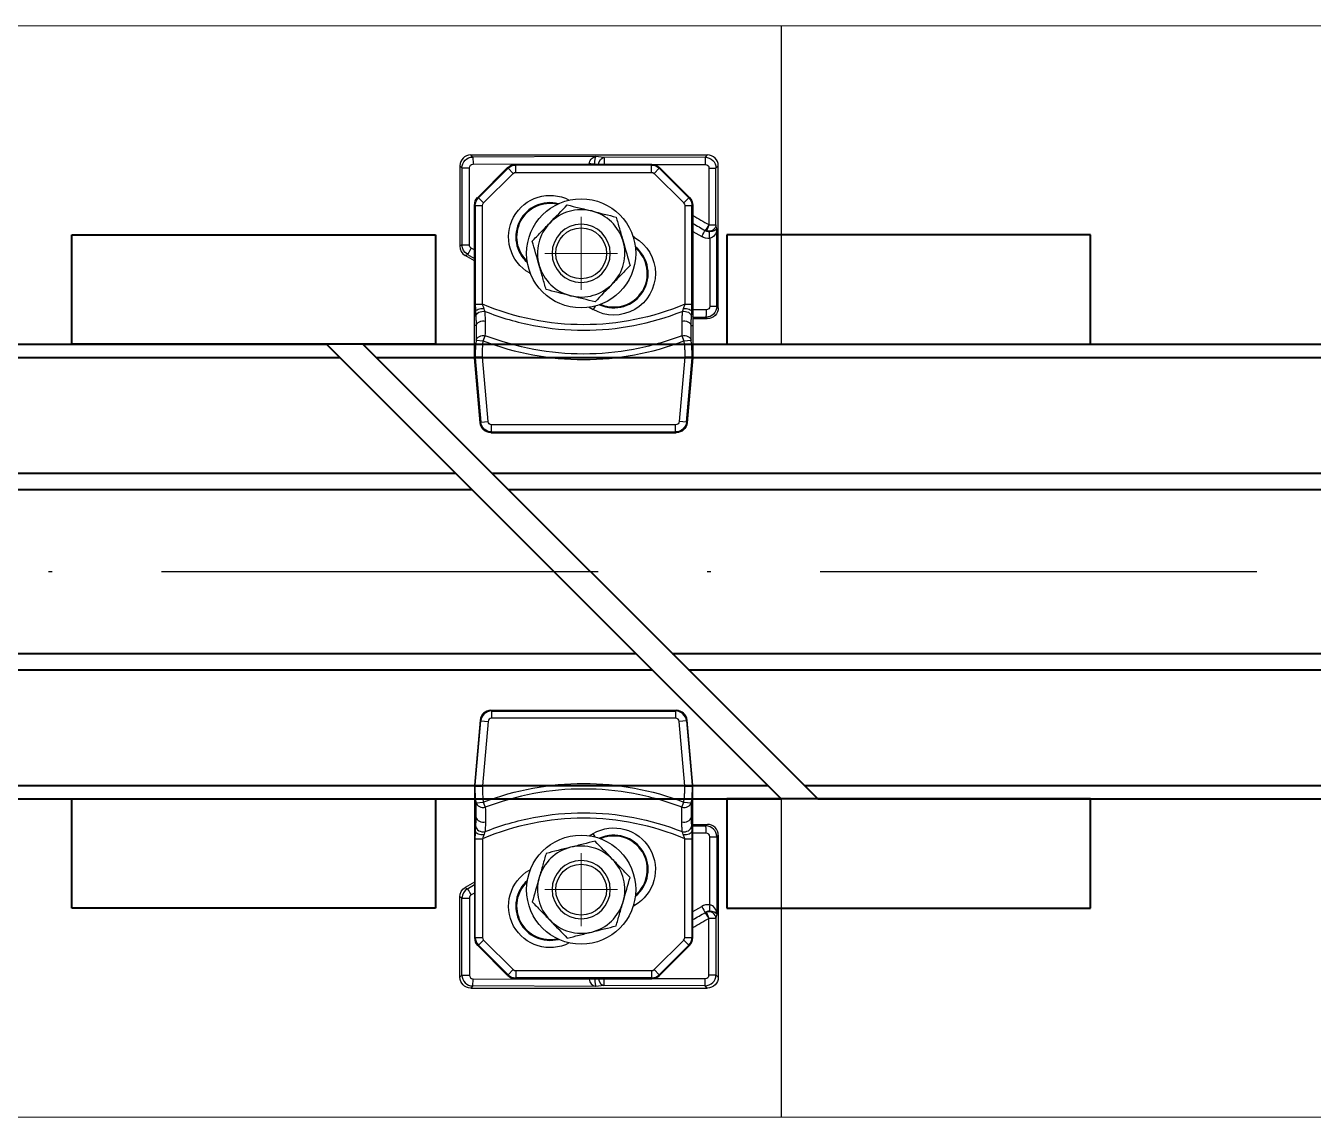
# Model space of a CAD drawing. Header units: centimetres. Extents: x 470464 to 524273, y 49611 to 59074.
# Drawn here: x 489178.98 to 489214.36, y 53542.56 to 53572.56 of the extents above; entities that cross this region are included whole.
import ezdxf

# ---------------------------------------------------------------- set-up
doc = ezdxf.new("R2010")
doc.units = ezdxf.units.CM
doc.header["$MEASUREMENT"] = 0
for name, pattern in [('1244_Aselsan_MIUM_3000$0$ACAD_ISO10W100', [18, 12, -3, 0, -3]), ('ACAD_ISO08W100', [36, 24, -3, 6, -3]), ('CHAIN', [0.3543, 0.2362, -0.0295, 0.0591, -0.0295]), ('XKITLINE00', [0])]:
    doc.linetypes.add(name, pattern=pattern)
for name, color, linetype, lineweight in [('1', 7, 'Continuous', 25), ('AAA_EKSEN', 1, 'ACAD_ISO08W100', 9), ('S-COLS-CONC', 4, 'Continuous', 40)]:
    doc.layers.add(name, color=color, linetype=linetype, lineweight=lineweight)

# ---------------------------------------------------------------- blocks, each defined once
blk = doc.blocks.new('K')
at = {"color": 2, "linetype": 'XKITLINE00', "lineweight": 0}
for p, q in [((489128.412, 45072.563), (489199.746, 45072.563)), ((489199.746, 45072.563), (489249.746, 45072.563)), ((489199.746, 45072.563), (489199.746, 45063.813)), ((489199.746, 45051.313), (489199.746, 45042.563)), ((489128.412, 45042.563), (489199.746, 45042.563)), ((489199.746, 45042.563), (489249.746, 45042.563))]:
    blk.add_line(p, q, dxfattribs=at)
at = {"color": 2}
for p, q in [((489199.746, 45072.563), (489199.746, 45063.813)), ((489199.746, 45051.313), (489199.746, 45042.563))]:
    blk.add_line(p, q, dxfattribs=at)
at = {"color": 2, "linetype": '1244_Aselsan_MIUM_3000$0$ACAD_ISO10W100'}
blk.add_line((489128.412, 45057.563), (489228.2, 45057.563), dxfattribs=at)
at = {"layer": '1', "color": 2, "linetype": 'Continuous'}
for p, q in [((489191.211, 45069.013), (489197.713, 45069.013)), ((489191.269, 45068.955), (489191.211, 45069.013)), ((489194.645, 45068.965), (489191.269, 45068.955)), ((489194.873, 45068.942), (489194.645, 45068.965)), ((489197.651, 45068.951), (489194.873, 45068.942)), ((489197.713, 45069.013), (489197.651, 45068.951)), ((489190.912, 45068.714), (489190.97, 45068.655)), ((489190.912, 45068.714), (489190.912, 45066.504)), ((489190.97, 45068.655), (489190.971, 45066.538)), ((489191.177, 45066.539), (489191.176, 45068.656)), ((489191.276, 45068.756), (489194.463, 45068.766)), ((489191.402, 45067.843), (489192.226, 45068.668)), ((489192.236, 45068.645), (489191.425, 45067.833)), ((489192.226, 45068.668), (489192.236, 45068.645)), ((489192.377, 45068.504), (489192.236, 45068.645)), ((489192.447, 45068.732), (489192.438, 45068.755)), ((489192.438, 45068.755), (489196.19, 45068.755)), ((489196.181, 45068.732), (489192.447, 45068.732)), ((489192.447, 45068.533), (489192.447, 45068.732)), ((489196.19, 45068.755), (489196.181, 45068.732)), ((489196.181, 45068.533), (489196.181, 45068.732)), ((489196.251, 45068.504), (489196.392, 45068.645)), ((489196.259, 45068.747), (489197.658, 45068.752)), ((489196.392, 45068.645), (489196.402, 45068.668)), ((489197.203, 45067.833), (489196.392, 45068.645)), ((489196.402, 45068.668), (489197.226, 45067.843)), ((489197.758, 45068.652), (489197.758, 45067.094)), ((489197.758, 45068.652), (489197.95, 45068.652)), ((489197.95, 45068.652), (489198.012, 45068.714)), ((489197.95, 45067.094), (489197.95, 45068.652)), ((489198.012, 45064.811), (489198.012, 45068.714)), ((489191.565, 45067.692), (489192.377, 45068.504)), ((489192.447, 45068.533), (489196.181, 45068.533)), ((489196.251, 45068.504), (489197.063, 45067.692)), ((489191.314, 45067.631), (489191.337, 45067.622)), ((489191.314, 45064.709), (489191.314, 45067.631)), ((489191.337, 45067.622), (489191.337, 45064.908)), ((489191.337, 45067.622), (489191.536, 45067.622)), ((489191.425, 45067.833), (489191.402, 45067.843)), ((489191.565, 45067.692), (489191.425, 45067.833)), ((489191.536, 45064.908), (489191.536, 45067.622)), ((489197.063, 45067.692), (489197.203, 45067.833)), ((489197.092, 45067.622), (489197.291, 45067.622)), ((489197.092, 45067.622), (489197.092, 45064.908)), ((489197.226, 45067.843), (489197.203, 45067.833)), ((489197.291, 45067.622), (489197.314, 45067.631)), ((489197.291, 45064.908), (489197.291, 45067.622)), ((489197.314, 45067.631), (489197.314, 45064.709)), ((489197.314, 45066.911), (489197.559, 45066.771)), ((489197.758, 45067.094), (489197.95, 45067.094)), ((489197.973, 45066.976), (489197.95, 45067.094)), ((489197.972, 45064.851), (489197.973, 45066.976)), ((489190.971, 45066.538), (489190.912, 45066.504)), ((489191.314, 45066.402), (489191.227, 45066.453)), ((489195.712, 45066.744), (489195.674, 45066.766)), ((489195.691, 45066.708), (489195.712, 45066.744)), ((489197.781, 45066.72), (489197.78, 45064.852)), ((489191.061, 45066.246), (489191.119, 45066.28)), ((489191.314, 45066.099), (489191.061, 45066.246)), ((489191.119, 45066.28), (489191.314, 45066.166)), ((489192.824, 45065.767), (489192.838, 45065.79)), ((489192.824, 45065.767), (489192.853, 45065.751)), ((489191.341, 45064.709), (489191.314, 45064.709)), ((489191.337, 45064.908), (489191.536, 45064.908)), ((489194.468, 45064.824), (489194.575, 45064.762)), ((489194.629, 45064.857), (489194.575, 45064.762)), ((489197.092, 45064.908), (489197.291, 45064.908)), ((489197.287, 45064.709), (489197.314, 45064.709)), ((489197.68, 45064.753), (489197.314, 45064.754)), ((489198.012, 45064.811), (489197.972, 45064.851)), ((489197.314, 45064.554), (489197.673, 45064.553)), ((489197.314, 45064.513), (489197.713, 45064.513)), ((489197.673, 45064.553), (489197.713, 45064.513)), ((489191.314, 45063.826), (489191.314, 45064.326)), ((489191.36, 45064.321), (489191.314, 45064.326)), ((489191.557, 45063.899), (489191.612, 45064.044)), ((489197.016, 45064.044), (489197.071, 45063.899)), ((489197.268, 45064.321), (489197.314, 45064.326)), ((489197.314, 45064.326), (489197.314, 45063.826)), ((489191.348, 45063.823), (489191.314, 45063.826)), ((489191.359, 45063.92), (489191.348, 45063.823)), ((489191.348, 45063.823), (489191.547, 45063.802)), ((489191.359, 45063.92), (489191.557, 45063.899)), ((489191.547, 45063.802), (489191.557, 45063.899)), ((489197.071, 45063.899), (489197.269, 45063.92)), ((489197.071, 45063.899), (489197.081, 45063.802)), ((489197.081, 45063.802), (489197.28, 45063.823)), ((489197.28, 45063.823), (489197.269, 45063.92)), ((489197.28, 45063.823), (489197.314, 45063.826)), ((489191.471, 45061.651), (489191.315, 45063.432)), ((489191.333, 45063.46), (489191.532, 45063.459)), ((489191.334, 45063.433), (489191.533, 45063.45)), ((489191.334, 45063.433), (489191.488, 45061.67)), ((489191.687, 45061.687), (489191.533, 45063.45)), ((489197.095, 45063.45), (489196.941, 45061.687)), ((489197.294, 45063.433), (489197.095, 45063.45)), ((489197.096, 45063.459), (489197.295, 45063.46)), ((489197.14, 45061.67), (489197.294, 45063.433)), ((489197.313, 45063.432), (489197.157, 45061.651)), ((489191.488, 45061.67), (489191.471, 45061.651)), ((489191.488, 45061.67), (489191.687, 45061.687)), ((489196.842, 45061.596), (489191.786, 45061.596)), ((489191.786, 45061.397), (489191.786, 45061.596)), ((489196.842, 45061.397), (489196.842, 45061.596)), ((489197.14, 45061.67), (489196.941, 45061.687)), ((489197.157, 45061.651), (489197.14, 45061.67)), ((489191.769, 45061.378), (489191.786, 45061.397)), ((489191.769, 45061.378), (489196.859, 45061.378)), ((489191.786, 45061.397), (489196.842, 45061.397)), ((489196.842, 45061.397), (489196.859, 45061.378)), ((489191.769, 45053.747), (489191.786, 45053.728)), ((489191.769, 45053.747), (489196.859, 45053.747)), ((489191.786, 45053.728), (489191.786, 45053.529)), ((489191.786, 45053.728), (489196.842, 45053.728)), ((489196.842, 45053.728), (489196.859, 45053.747)), ((489196.842, 45053.728), (489196.842, 45053.529)), ((489191.471, 45053.474), (489191.315, 45051.693)), ((489191.334, 45051.692), (489191.488, 45053.455)), ((489191.488, 45053.455), (489191.471, 45053.474)), ((489191.488, 45053.455), (489191.687, 45053.438)), ((489191.687, 45053.438), (489191.533, 45051.675)), ((489196.842, 45053.529), (489191.786, 45053.529)), ((489197.14, 45053.455), (489196.941, 45053.438)), ((489197.095, 45051.675), (489196.941, 45053.438)), ((489197.157, 45053.474), (489197.14, 45053.455)), ((489197.14, 45053.455), (489197.294, 45051.692)), ((489197.313, 45051.693), (489197.157, 45053.474)), ((489191.333, 45051.665), (489191.532, 45051.666)), ((489191.334, 45051.692), (489191.533, 45051.675)), ((489197.294, 45051.692), (489197.095, 45051.675)), ((489197.096, 45051.666), (489197.295, 45051.665)), ((489191.348, 45051.303), (489191.314, 45051.299)), ((489191.314, 45051.299), (489191.314, 45050.8)), ((489191.348, 45051.303), (489191.547, 45051.323)), ((489191.359, 45051.205), (489191.348, 45051.303)), ((489191.547, 45051.323), (489191.557, 45051.226)), ((489197.071, 45051.226), (489197.081, 45051.323)), ((489197.081, 45051.323), (489197.28, 45051.303)), ((489197.28, 45051.303), (489197.269, 45051.205)), ((489197.28, 45051.303), (489197.314, 45051.299)), ((489197.314, 45050.8), (489197.314, 45051.299)), ((489191.359, 45051.205), (489191.557, 45051.226)), ((489191.557, 45051.226), (489191.612, 45051.081)), ((489197.016, 45051.081), (489197.071, 45051.226)), ((489197.071, 45051.226), (489197.269, 45051.205)), ((489191.36, 45050.804), (489191.314, 45050.8)), ((489197.268, 45050.804), (489197.314, 45050.8)), ((489197.314, 45050.613), (489197.713, 45050.613)), ((489197.314, 45050.571), (489197.673, 45050.573)), ((489197.673, 45050.573), (489197.713, 45050.613)), ((489191.314, 45050.417), (489191.314, 45047.494)), ((489191.341, 45050.417), (489191.314, 45050.417)), ((489191.337, 45047.503), (489191.337, 45050.217)), ((489191.337, 45050.217), (489191.536, 45050.217)), ((489191.536, 45050.217), (489191.536, 45047.503)), ((489194.468, 45050.301), (489194.575, 45050.363)), ((489194.629, 45050.268), (489194.575, 45050.363)), ((489197.092, 45050.217), (489197.291, 45050.217)), ((489197.092, 45047.503), (489197.092, 45050.217)), ((489197.287, 45050.417), (489197.314, 45050.417)), ((489197.291, 45050.217), (489197.291, 45047.503)), ((489197.314, 45047.494), (489197.314, 45050.417)), ((489197.68, 45050.372), (489197.314, 45050.371)), ((489197.781, 45048.406), (489197.78, 45050.273)), ((489198.012, 45050.314), (489197.972, 45050.274)), ((489197.972, 45050.274), (489197.973, 45048.149)), ((489198.012, 45050.314), (489198.012, 45046.411)), ((489192.824, 45049.358), (489192.853, 45049.374)), ((489192.824, 45049.358), (489192.838, 45049.335)), ((489191.314, 45049.026), (489191.061, 45048.879)), ((489191.061, 45048.879), (489191.119, 45048.845)), ((489191.119, 45048.845), (489191.314, 45048.959)), ((489190.971, 45048.587), (489190.912, 45048.621)), ((489190.912, 45046.411), (489190.912, 45048.621)), ((489190.97, 45046.47), (489190.971, 45048.587)), ((489191.177, 45048.586), (489191.176, 45046.469)), ((489191.314, 45048.723), (489191.227, 45048.672)), ((489195.691, 45048.418), (489195.712, 45048.381)), ((489195.712, 45048.381), (489195.674, 45048.359)), ((489197.314, 45048.214), (489197.559, 45048.354)), ((489197.973, 45048.149), (489197.95, 45048.031)), ((489197.758, 45048.031), (489197.95, 45048.031)), ((489197.758, 45046.473), (489197.758, 45048.031)), ((489197.95, 45048.031), (489197.95, 45046.473)), ((489191.314, 45047.494), (489191.337, 45047.503)), ((489191.337, 45047.503), (489191.536, 45047.503)), ((489191.565, 45047.433), (489191.425, 45047.292)), ((489191.565, 45047.433), (489192.377, 45046.621)), ((489196.251, 45046.621), (489197.063, 45047.433)), ((489197.063, 45047.433), (489197.203, 45047.292)), ((489197.092, 45047.503), (489197.291, 45047.503)), ((489197.291, 45047.503), (489197.314, 45047.494)), ((489191.425, 45047.292), (489191.402, 45047.282)), ((489191.402, 45047.282), (489192.226, 45046.458)), ((489192.236, 45046.48), (489191.425, 45047.292)), ((489197.203, 45047.292), (489196.392, 45046.48)), ((489196.402, 45046.458), (489197.226, 45047.282)), ((489197.226, 45047.282), (489197.203, 45047.292)), ((489190.912, 45046.411), (489190.97, 45046.47)), ((489191.276, 45046.369), (489194.463, 45046.359)), ((489192.226, 45046.457), (489192.236, 45046.48)), ((489192.377, 45046.621), (489192.236, 45046.48)), ((489192.447, 45046.393), (489192.438, 45046.37)), ((489192.438, 45046.37), (489196.19, 45046.37)), ((489192.447, 45046.592), (489196.181, 45046.592)), ((489192.447, 45046.592), (489192.447, 45046.393)), ((489196.181, 45046.393), (489192.447, 45046.393)), ((489196.181, 45046.592), (489196.181, 45046.393)), ((489196.19, 45046.37), (489196.181, 45046.393)), ((489196.251, 45046.621), (489196.392, 45046.48)), ((489196.259, 45046.378), (489197.658, 45046.374)), ((489196.392, 45046.48), (489196.402, 45046.457)), ((489197.758, 45046.473), (489197.95, 45046.473)), ((489197.95, 45046.473), (489198.012, 45046.411)), ((489191.269, 45046.171), (489191.211, 45046.113)), ((489191.211, 45046.113), (489197.713, 45046.113)), ((489194.645, 45046.16), (489191.269, 45046.171)), ((489194.873, 45046.183), (489194.645, 45046.16)), ((489197.651, 45046.174), (489194.873, 45046.183)), ((489197.713, 45046.113), (489197.651, 45046.174))]:
    blk.add_line(p, q, dxfattribs=at)
for centre, radius in [((489194.246, 45066.307), 1.5), ((489194.246, 45066.307), 0.7), ((489194.246, 45048.818), 1.5), ((489194.246, 45048.818), 0.7)]:
    blk.add_circle(centre, radius, dxfattribs=at)
at = {"layer": '1', "color": 2, "linetype": 'Continuous', "extrusion": (0, 0, -1)}
for centre in [(-489194.246, 45066.307), (-489194.246, 45048.818)]:
    blk.add_circle(centre, 0.8, dxfattribs=at)
for centre, start, end in [((-489193.393, 45066.758), 299.8539, 117.4717), ((-489195.144, 45065.753), 119.8539, 299.8539), ((-489195.144, 45049.372), 60.1461, 240.1461), ((-489193.393, 45048.367), 242.5283, 60.1461)]:
    blk.add_arc(centre, 1.142, start, end, dxfattribs=at)
at = {"layer": '1', "color": 2, "linetype": 'Continuous'}
for centre, radius, start, end in [((489193.393, 45066.758), 0.943, 75.8258, 228.463), ((489193.393, 45066.758), 0.92, 77.6089, 226.677), ((489194.246, 45066.307), 1.2, 76, 136), ((489194.246, 45066.307), 1.2, 16, 76), ((489194.246, 45066.307), 1.2, 136, 196), ((489195.144, 45065.753), 0.943, 245.4674, 51.1742), ((489195.144, 45065.753), 0.92, 246.9271, 49.7145), ((489194.246, 45066.307), 1.2, 316, 16), ((489194.246, 45066.307), 1.2, 196, 256), ((489194.246, 45066.307), 1.2, 256, 316), ((489195.144, 45049.372), 0.943, 308.8258, 114.5326), ((489195.144, 45049.372), 0.92, 310.2855, 113.0729), ((489194.246, 45048.818), 1.2, 104, 164), ((489194.246, 45048.818), 1.2, 44, 104), ((489194.246, 45048.818), 1.2, 344, 44), ((489194.246, 45048.818), 1.2, 164, 224), ((489193.393, 45048.367), 0.943, 131.537, 284.1742), ((489193.393, 45048.367), 0.92, 133.323, 282.3911), ((489194.246, 45048.818), 1.2, 284, 344), ((489194.246, 45048.818), 1.2, 224, 284)]:
    blk.add_arc(centre, radius, start, end, dxfattribs=at)
for centre, major_axis, ratio, start_param, end_param in [((489191.213, 45068.711), (-0.214, 0.214), 0.992433, 5.501585, 7.064785), ((489197.711, 45068.711), (-0.214, -0.214), 0.992433, 2.359993, 3.923193), ((489191.213, 45066.506), (-0.261, -0.15), 0.994945, 5.763279, 6.803091), ((489194.314, 45072.456), (0, -9.067), 0.918737, 5.945855, 6.620515), ((489191.77, 45053.446), (-0.204, 0.222), 0.995811, 5.544902, 7.021469), ((489191.787, 45053.429), (-0.221, -0.203), 0.997694, 3.974105, 5.450673), ((489196.841, 45053.429), (-0.221, 0.203), 0.997694, 3.974105, 5.450673), ((489196.858, 45053.446), (-0.204, -0.222), 0.995811, 2.403309, 3.879876), ((489191.787, 45053.429), (0.068, -0.0742), 0.993033, 2.403309, 3.879876), ((489196.841, 45053.429), (-0.068, -0.0742), 0.993033, 2.403309, 3.879876), ((489191.557, 45051.226), (-0.2, -0.001), 0.752836, 0.132804, 1.847295), ((489194.314, 45042.376), (0, 8.405), 0.918737, 5.915201, 6.65117), ((489197.071, 45051.226), (-0.2, 0.001), 0.752836, 1.294298, 3.008789), ((489191.547, 45050.557), (-0.199, 0.014), 0.74106, 0.130215, 1.915333), ((489191.559, 45050.825), (-0.2, -0.001), 0.752479, 0.132721, 1.852962), ((489197.069, 45050.825), (-0.2, 0.001), 0.752479, 1.288631, 3.008872), ((489197.081, 45050.557), (-0.199, -0.014), 0.74106, 1.22626, 3.011378), ((489197.673, 45050.373), (-0.001, 0.2), 0.034627, 4.708031, 6.195866), ((489197.672, 45050.273), (-0.267, 0.138), 0.998031, 3.623062, 5.186262), ((489197.711, 45050.311), (-0.214, -0.214), 0.992433, 2.359993, 3.923193), ((489191.54, 45050.417), (-0.2, 0.008), 0.422896, 0.096328, 1.761115), ((489197.088, 45050.417), (-0.2, -0.008), 0.422896, 1.380478, 3.045264), ((489197.679, 45050.272), (-0.0819, -0.0592), 0.989251, 2.52068, 4.08388), ((489197.773, 45050.274), (0.2, 0), 0.004269, 4.747034, 6.195918), ((489191.27, 45048.586), (-0.128, -0.271), 0.997202, 4.110755, 5.150568), ((489191.22, 45048.673), (-0.101, 0.173), 0.027764, 4.691233, 6.195885), ((489191.17, 45048.587), (-0.2, 0), 0.004243, 0.087267, 1.605444), ((489191.277, 45048.586), (-0.0667, 0.0748), 0.997721, 6.084759, 7.124571), ((489197.732, 45047.968), (-0.115, -0.426), 0.905428, 3.310168, 3.875491), ((489144.503, 45018.006), (-148.546, -84.96), 0.001169, 1.933599, 1.936064), ((489197.566, 45048.353), (-0.099, 0.174), 0.027964, 1.549906, 2.758993), ((489197.746, 45048.029), (-0.099, 0.174), 0.030283, 4.695034, 5.900559), ((489197.739, 45047.967), (-0.061, -0.253), 0.768803, 3.289543, 3.701099), ((489197.751, 45048.031), (-0.196, 0.038), 0.907507, 3.350606, 5.211047), ((489197.751, 45048.031), (-0.071, 0.187), 0.032625, 4.699988, 5.905162), ((489197.788, 45048.405), (0.016, 0.199), 0.034866, 1.569261, 2.70958), ((489197.774, 45048.149), (-0.201, 0.012), 0.369521, 3.302192, 4.751077), ((489197.774, 45048.149), (-0.042, 0.256), 0.76271, 4.58737, 6.036255), ((489144.509, 45018.005), (-148.541, -84.962), 0.002337, 1.9329, 1.936067), ((489191.615, 45047.494), (-0.278, -0.115), 0.997326, 5.892062, 6.674309), ((489191.637, 45047.504), (-0.115, 0.277), 0.998522, 1.179673, 1.96192), ((489191.637, 45047.504), (-0.0928, -0.0384), 0.995546, 5.892062, 6.674309), ((489196.991, 45047.504), (0.0928, -0.0384), 0.995546, 5.892062, 6.674309), ((489196.991, 45047.504), (-0.115, -0.277), 0.998522, 1.179673, 1.96192), ((489197.013, 45047.494), (-0.278, 0.115), 0.997326, 2.750469, 3.532716), ((489191.169, 45046.47), (-0.2, 0), 0.004243, 0.087267, 1.605444), ((489191.269, 45046.47), (-0.175, 0.243), 0.996422, 0.949848, 2.513048), ((489191.276, 45046.469), (-0.0469, -0.0889), 0.994028, 5.200197, 6.763397), ((489191.269, 45046.37), (-0.001, -0.2), 0.034652, 0.087319, 1.566648), ((489192.439, 45046.671), (-0.115, -0.278), 0.997326, 5.892062, 6.674309), ((489192.448, 45046.693), (-0.277, 0.115), 0.998522, 1.179673, 1.96192), ((489192.448, 45046.693), (0.0384, 0.0928), 0.995546, 2.750469, 3.532716), ((489194.981, 45046.394), (-0.516, -0.056), 0.770786, 6.203754, 6.230389), ((489194.47, 45046.358), (-0.2, -0.008), 0.005639, 3.866293, 4.746837), ((489194.645, 45046.36), (-0.076, 0.188), 0.878606, 1.230281, 2.70961), ((489194.645, 45046.36), (-0.003, 0.201), 0.124494, 1.540952, 3.020281), ((489194.873, 45046.382), (0.02, -0.199), 0.74823, 4.69971, 6.151435), ((489194.873, 45046.382), (0.001, 0.2), 0.034899, 3.228912, 4.651252), ((489196.18, 45046.693), (0.0384, -0.0928), 0.995546, 5.892062, 6.674309), ((489196.18, 45046.693), (-0.277, -0.115), 0.998522, 1.179673, 1.96192), ((489196.189, 45046.671), (-0.115, 0.278), 0.997326, 2.750469, 3.532716), ((489197.65, 45046.474), (-0.266, -0.139), 0.998207, 1.09196, 2.65516), ((489197.651, 45046.374), (0.001, 0.2), 0.034899, 3.228912, 4.712496), ((489197.657, 45046.474), (-0.0807, 0.0609), 0.988978, 2.219923, 3.783123)]:
    blk.add_ellipse(centre, major_axis=major_axis, ratio=ratio, start_param=start_param, end_param=end_param, dxfattribs=at)
at = {"layer": '1', "color": 2, "linetype": 'Continuous', "extrusion": (0, 0, -1)}
for centre, major_axis, ratio, start_param, end_param in [((489191.269, 45068.655), (-0.175, -0.243), 0.996422, 0.949848, 2.513048), ((489191.269, 45068.755), (-0.001, 0.2), 0.034652, 0.087319, 1.566648), ((489194.645, 45068.766), (-0.076, -0.188), 0.878606, 1.230281, 2.70961), ((489194.645, 45068.766), (-0.003, -0.201), 0.124494, 1.540952, 3.020281), ((489194.873, 45068.743), (0.02, 0.199), 0.74823, 4.69971, 6.151435), ((489194.873, 45068.743), (0.001, -0.2), 0.034899, 3.228912, 4.651252), ((489197.65, 45068.651), (-0.266, 0.139), 0.998207, 1.09196, 2.65516), ((489197.651, 45068.752), (0.001, -0.2), 0.034899, 3.228912, 4.712496), ((489191.169, 45068.655), (-0.2, 0), 0.004243, 0.087267, 1.605444), ((489191.276, 45068.656), (-0.0469, 0.0889), 0.994028, 5.200197, 6.763397), ((489192.439, 45068.455), (-0.115, 0.278), 0.997326, 5.892062, 6.674309), ((489192.448, 45068.433), (-0.277, -0.115), 0.998522, 1.179673, 1.96192), ((489194.47, 45068.767), (-0.2, 0.008), 0.005639, 3.866293, 4.746837), ((489194.981, 45068.731), (-0.516, 0.056), 0.770786, 6.203754, 6.230389), ((489196.18, 45068.433), (-0.277, 0.115), 0.998522, 1.179673, 1.96192), ((489196.189, 45068.455), (-0.115, -0.278), 0.997326, 2.750469, 3.532716), ((489197.657, 45068.651), (-0.0807, -0.0609), 0.988978, 2.219923, 3.783123), ((489192.448, 45068.433), (0.0384, -0.0928), 0.995546, 2.750469, 3.532716), ((489196.18, 45068.433), (0.0384, 0.0928), 0.995546, 5.892062, 6.674309), ((489191.615, 45067.631), (-0.278, 0.115), 0.997326, 5.892062, 6.674309), ((489191.637, 45067.622), (-0.115, -0.277), 0.998522, 1.179673, 1.96192), ((489191.637, 45067.622), (-0.0928, 0.0384), 0.995546, 5.892062, 6.674309), ((489196.991, 45067.622), (0.0928, 0.0384), 0.995546, 5.892062, 6.674309), ((489196.991, 45067.622), (-0.115, 0.277), 0.998522, 1.179673, 1.96192), ((489197.013, 45067.631), (-0.278, -0.115), 0.997326, 2.750469, 3.532716), ((489144.509, 45097.12), (-148.541, 84.962), 0.002337, 1.9329, 1.936067), ((489144.503, 45097.119), (-148.546, 84.96), 0.001169, 1.933599, 1.936064), ((489197.566, 45066.772), (-0.099, -0.174), 0.027964, 1.549906, 2.758993), ((489197.746, 45067.096), (-0.099, -0.174), 0.030283, 4.695034, 5.900559), ((489197.751, 45067.094), (-0.196, -0.038), 0.907507, 3.350606, 5.211047), ((489197.751, 45067.094), (-0.071, -0.187), 0.032625, 4.699988, 5.905162), ((489197.739, 45067.158), (-0.061, 0.253), 0.768803, 3.289543, 3.701099), ((489197.774, 45066.976), (-0.201, -0.012), 0.369521, 3.302192, 4.751077), ((489197.788, 45066.72), (0.016, -0.199), 0.034866, 1.569261, 2.70958), ((489197.774, 45066.976), (-0.042, -0.256), 0.76271, 4.58737, 6.036255), ((489191.17, 45066.538), (-0.2, 0), 0.004243, 0.087267, 1.605444), ((489191.27, 45066.539), (-0.128, 0.271), 0.997202, 4.110755, 5.150568), ((489191.22, 45066.452), (-0.101, -0.173), 0.027764, 4.691233, 6.195885), ((489191.277, 45066.54), (-0.0667, -0.0748), 0.997721, 6.084759, 7.124571), ((489197.732, 45067.157), (-0.115, 0.426), 0.905428, 3.310168, 3.875491), ((489191.54, 45064.709), (-0.2, -0.008), 0.422896, 0.096328, 1.761115), ((489191.547, 45064.568), (-0.199, -0.014), 0.74106, 0.130215, 1.915333), ((489194.314, 45072.75), (0, -8.405), 0.918737, 5.915201, 6.65117), ((489197.081, 45064.568), (-0.199, 0.014), 0.74106, 1.22626, 3.011378), ((489197.088, 45064.709), (-0.2, 0.008), 0.422896, 1.380478, 3.045264), ((489197.672, 45064.852), (-0.267, -0.138), 0.998031, 3.623062, 5.186262), ((489197.673, 45064.752), (-0.001, -0.2), 0.034627, 4.708031, 6.195866), ((489197.679, 45064.853), (-0.0819, 0.0592), 0.989251, 2.52068, 4.08388), ((489197.711, 45064.814), (-0.214, 0.214), 0.992433, 2.359993, 3.923193), ((489197.773, 45064.851), (0.2, 0), 0.004269, 4.747034, 6.195918), ((489191.559, 45064.3), (-0.2, 0.001), 0.752479, 0.132721, 1.852962), ((489197.069, 45064.3), (-0.2, -0.001), 0.752479, 1.288631, 3.008872), ((489191.557, 45063.899), (-0.2, 0.001), 0.752836, 0.132804, 1.847295), ((489197.071, 45063.899), (-0.2, -0.001), 0.752836, 1.294298, 3.008789), ((489191.77, 45061.679), (-0.204, -0.222), 0.995811, 5.544902, 7.021469), ((489191.787, 45061.697), (-0.221, 0.203), 0.997694, 3.974105, 5.450673), ((489191.787, 45061.697), (0.068, 0.0742), 0.993033, 2.403309, 3.879876), ((489196.841, 45061.697), (-0.068, 0.0742), 0.993033, 2.403309, 3.879876), ((489196.841, 45061.697), (-0.221, -0.203), 0.997694, 3.974105, 5.450673), ((489196.858, 45061.679), (-0.204, 0.222), 0.995811, 2.403309, 3.879876), ((489194.314, 45042.669), (0, 9.067), 0.918737, 5.945855, 6.620515), ((489191.213, 45048.619), (-0.261, 0.15), 0.994945, 5.763279, 6.803091), ((489191.213, 45046.414), (-0.214, -0.214), 0.992433, 5.501585, 7.064785), ((489197.711, 45046.414), (-0.214, 0.214), 0.992433, 2.359993, 3.923193)]:
    blk.add_ellipse(centre, major_axis=major_axis, ratio=ratio, start_param=start_param, end_param=end_param, dxfattribs=at)
at = {"layer": '1', "color": 2, "linetype": 'Continuous'}
for points, weights in [([(489192.226, 45068.668), (489192.226, 45068.668), (489192.226, 45068.668)], [0.500000032004, 0.499999967996, 0.500000032004]), ([(489192.438, 45068.755), (489192.438, 45068.755), (489192.438, 45068.755)], [0.500000031722, 0.499999968278, 0.500000031722]), ([(489196.19, 45068.755), (489196.19, 45068.755), (489196.19, 45068.755)], [0.500000031229, 0.499999968771, 0.500000031229]), ([(489196.402, 45068.668), (489196.402, 45068.668), (489196.402, 45068.668)], [0.500000031836, 0.499999968164, 0.500000031836]), ([(489191.314, 45067.631), (489191.314, 45067.631), (489191.314, 45067.631)], [0.500000031564, 0.499999968436, 0.500000031564]), ([(489191.402, 45067.843), (489191.402, 45067.843), (489191.402, 45067.843)], [0.500000032286, 0.499999967714, 0.500000032286]), ([(489197.226, 45067.843), (489197.226, 45067.843), (489197.226, 45067.843)], [0.500000031966, 0.499999968034, 0.500000031966]), ([(489197.314, 45067.631), (489197.314, 45067.631), (489197.314, 45067.631)], [0.500000031519, 0.499999968481, 0.500000031519]), ([(489191.471, 45061.651), (489191.471, 45061.651), (489191.471, 45061.651)], [0.500000154951, 0.499999845049, 0.500000154951]), ([(489197.157, 45061.651), (489197.157, 45061.651), (489197.157, 45061.651)], [0.500000154962, 0.499999845038, 0.500000154962]), ([(489191.769, 45061.378), (489191.769, 45061.378), (489191.769, 45061.378)], [0.500000154953, 0.499999845047, 0.500000154953]), ([(489196.859, 45061.378), (489196.859, 45061.378), (489196.859, 45061.378)], [0.500000154938, 0.499999845062, 0.500000154938]), ([(489191.769, 45053.747), (489191.769, 45053.747), (489191.769, 45053.747)], [0.500000154953, 0.499999845047, 0.500000154953]), ([(489196.859, 45053.747), (489196.859, 45053.747), (489196.859, 45053.747)], [0.500000154938, 0.499999845062, 0.500000154938]), ([(489191.471, 45053.474), (489191.471, 45053.474), (489191.471, 45053.474)], [0.500000154951, 0.499999845049, 0.500000154951]), ([(489197.157, 45053.474), (489197.157, 45053.474), (489197.157, 45053.474)], [0.500000154962, 0.499999845038, 0.500000154962]), ([(489191.314, 45047.494), (489191.314, 45047.494), (489191.314, 45047.494)], [0.500000031564, 0.499999968436, 0.500000031564]), ([(489197.314, 45047.494), (489197.314, 45047.494), (489197.314, 45047.494)], [0.500000031519, 0.499999968481, 0.500000031519]), ([(489191.402, 45047.282), (489191.402, 45047.282), (489191.402, 45047.282)], [0.500000032286, 0.499999967714, 0.500000032286]), ([(489197.226, 45047.282), (489197.226, 45047.282), (489197.226, 45047.282)], [0.500000031966, 0.499999968034, 0.500000031966]), ([(489192.226, 45046.458), (489192.226, 45046.458), (489192.226, 45046.457)], [0.500000032004, 0.499999967996, 0.500000032004]), ([(489192.438, 45046.37), (489192.438, 45046.37), (489192.438, 45046.37)], [0.500000031722, 0.499999968278, 0.500000031722]), ([(489196.19, 45046.37), (489196.19, 45046.37), (489196.19, 45046.37)], [0.500000031229, 0.499999968771, 0.500000031229]), ([(489196.402, 45046.457), (489196.402, 45046.458), (489196.402, 45046.458)], [0.500000031836, 0.499999968164, 0.500000031836])]:
    blk.add_rational_spline(points, weights, degree=2, dxfattribs=at)
for points in [[(489193.382, 45067.141), (489193.551, 45067.315), (489193.714, 45067.485), (489193.864, 45067.639)], [(489194.536, 45067.472), (489194.771, 45067.413), (489195, 45067.356), (489195.208, 45067.304)], [(489197.656, 45066.934), (489197.666, 45066.928), (489197.677, 45066.923), (489197.687, 45066.919)], [(489197.758, 45067.094), (489197.756, 45067.094), (489197.755, 45067.095), (489197.753, 45067.096)], [(489193.092, 45065.977), (489193.025, 45066.209), (489192.96, 45066.436), (489192.901, 45066.642)], [(489195.399, 45066.638), (489195.466, 45066.405), (489195.531, 45066.179), (489195.59, 45065.972)], [(489195.109, 45065.474), (489194.941, 45065.3), (489194.777, 45065.13), (489194.628, 45064.975)], [(489193.955, 45065.143), (489193.721, 45065.201), (489193.492, 45065.259), (489193.283, 45065.311)], [(489197.287, 45064.709), (489197.29, 45064.771), (489197.291, 45064.838), (489197.291, 45064.908)], [(489191.36, 45064.321), (489191.36, 45064.187), (489191.359, 45064.054), (489191.359, 45063.92)], [(489197.269, 45063.92), (489197.269, 45064.054), (489197.268, 45064.187), (489197.268, 45064.321)], [(489191.333, 45063.46), (489191.327, 45063.46), (489191.32, 45063.459), (489191.314, 45063.459)], [(489191.314, 45063.459), (489191.314, 45063.459), (489191.314, 45063.459), (489191.314, 45063.458)], [(489191.314, 45063.458), (489191.314, 45063.45), (489191.314, 45063.441), (489191.315, 45063.433)], [(489191.315, 45063.433), (489191.315, 45063.432), (489191.315, 45063.432), (489191.315, 45063.432)], [(489191.333, 45063.46), (489191.333, 45063.451), (489191.333, 45063.442), (489191.334, 45063.433)], [(489191.533, 45063.45), (489191.532, 45063.453), (489191.532, 45063.456), (489191.532, 45063.459)], [(489197.096, 45063.459), (489197.096, 45063.456), (489197.096, 45063.453), (489197.095, 45063.45)], [(489197.294, 45063.433), (489197.295, 45063.442), (489197.295, 45063.451), (489197.295, 45063.46)], [(489197.294, 45063.433), (489197.3, 45063.433), (489197.307, 45063.432), (489197.313, 45063.432)], [(489197.314, 45063.459), (489197.308, 45063.459), (489197.301, 45063.46), (489197.295, 45063.46)], [(489197.313, 45063.433), (489197.314, 45063.441), (489197.314, 45063.45), (489197.314, 45063.458)], [(489197.313, 45063.432), (489197.313, 45063.432), (489197.313, 45063.432), (489197.313, 45063.433)], [(489197.314, 45063.458), (489197.314, 45063.459), (489197.314, 45063.459), (489197.314, 45063.459)], [(489191.314, 45051.667), (489191.314, 45051.676), (489191.314, 45051.684), (489191.315, 45051.693)], [(489191.314, 45051.666), (489191.314, 45051.666), (489191.314, 45051.667), (489191.314, 45051.667)], [(489191.333, 45051.665), (489191.327, 45051.665), (489191.32, 45051.666), (489191.314, 45051.666)], [(489191.315, 45051.693), (489191.315, 45051.693), (489191.315, 45051.693), (489191.315, 45051.693)], [(489191.333, 45051.665), (489191.333, 45051.674), (489191.333, 45051.683), (489191.334, 45051.692)], [(489191.533, 45051.675), (489191.532, 45051.672), (489191.532, 45051.669), (489191.532, 45051.666)], [(489197.096, 45051.666), (489197.096, 45051.669), (489197.096, 45051.672), (489197.095, 45051.675)], [(489197.294, 45051.692), (489197.3, 45051.692), (489197.307, 45051.693), (489197.313, 45051.693)], [(489197.294, 45051.692), (489197.295, 45051.683), (489197.295, 45051.674), (489197.295, 45051.665)], [(489197.314, 45051.666), (489197.308, 45051.666), (489197.301, 45051.665), (489197.295, 45051.665)], [(489197.313, 45051.693), (489197.314, 45051.684), (489197.314, 45051.676), (489197.314, 45051.667)], [(489197.313, 45051.693), (489197.313, 45051.693), (489197.313, 45051.693), (489197.313, 45051.693)], [(489197.314, 45051.667), (489197.314, 45051.667), (489197.314, 45051.666), (489197.314, 45051.666)], [(489191.36, 45050.804), (489191.36, 45050.938), (489191.359, 45051.072), (489191.359, 45051.205)], [(489197.269, 45051.205), (489197.269, 45051.072), (489197.268, 45050.938), (489197.268, 45050.804)], [(489197.287, 45050.417), (489197.29, 45050.354), (489197.291, 45050.287), (489197.291, 45050.217)], [(489193.955, 45049.982), (489193.721, 45049.924), (489193.492, 45049.867), (489193.283, 45049.815)], [(489195.109, 45049.651), (489194.941, 45049.826), (489194.777, 45049.995), (489194.628, 45050.15)], [(489193.092, 45049.149), (489193.025, 45048.916), (489192.96, 45048.689), (489192.901, 45048.483)], [(489195.399, 45048.487), (489195.466, 45048.72), (489195.531, 45048.946), (489195.59, 45049.153)], [(489197.656, 45048.191), (489197.666, 45048.197), (489197.677, 45048.202), (489197.687, 45048.206)], [(489193.382, 45047.984), (489193.551, 45047.81), (489193.714, 45047.641), (489193.864, 45047.486)], [(489194.536, 45047.654), (489194.771, 45047.712), (489195, 45047.769), (489195.208, 45047.821)], [(489197.758, 45048.031), (489197.756, 45048.031), (489197.755, 45048.03), (489197.753, 45048.029)]]:
    blk.add_open_spline(points, degree=3, dxfattribs=at)
for points, knots in [([(489193.864, 45067.639), (489193.968, 45067.613), (489194.075, 45067.586), (489194.299, 45067.531), (489194.418, 45067.501), (489194.536, 45067.472)], [0, 0, 0, 0, 0.5, 0.5, 1, 1, 1, 1]), ([(489195.208, 45067.304), (489195.238, 45067.201), (489195.268, 45067.094), (489195.332, 45066.873), (489195.366, 45066.755), (489195.399, 45066.638)], [0, 0, 0, 0, 0.5, 0.5, 1, 1, 1, 1]), ([(489192.901, 45066.642), (489192.976, 45066.72), (489193.053, 45066.799), (489193.213, 45066.965), (489193.298, 45067.053), (489193.382, 45067.141)], [0, 0, 0, 0, 0.5, 0.5, 1, 1, 1, 1]), ([(489193.283, 45065.311), (489193.253, 45065.414), (489193.223, 45065.52), (489193.16, 45065.741), (489193.126, 45065.859), (489193.092, 45065.977)], [0, 0, 0, 0, 0.5, 0.5, 1, 1, 1, 1]), ([(489195.59, 45065.972), (489195.515, 45065.895), (489195.439, 45065.815), (489195.279, 45065.65), (489195.193, 45065.561), (489195.109, 45065.474)], [0, 0, 0, 0, 0.5, 0.5, 1, 1, 1, 1]), ([(489194.628, 45064.975), (489194.523, 45065.001), (489194.416, 45065.028), (489194.193, 45065.084), (489194.074, 45065.113), (489193.955, 45065.143)], [0, 0, 0, 0, 0.5, 0.5, 1, 1, 1, 1]), ([(489191.314, 45064.326), (489191.314, 45064.351), (489191.314, 45064.401), (489191.314, 45064.496), (489191.314, 45064.599), (489191.314, 45064.672), (489191.314, 45064.709)], [0, 0, 0, 0, 0.25, 0.5, 0.749999, 1, 1, 1, 1]), ([(489191.337, 45064.908), (489191.337, 45064.889), (489191.337, 45064.871), (489191.337, 45064.853), (489191.338, 45064.803), (489191.339, 45064.754), (489191.341, 45064.709)], [0, 0, 0, 0, 0.267342, 0.267342, 0.267342, 1, 1, 1, 1]), ([(489191.341, 45064.709), (489191.341, 45064.709), (489191.341, 45064.709), (489191.343, 45064.666), (489191.345, 45064.626), (489191.347, 45064.586), (489191.348, 45064.579), (489191.348, 45064.573)], [0, 0, 0, 0, 0.000035, 0.000035, 0.836112, 0.836112, 1, 1, 1, 1]), ([(489191.575, 45064.793), (489191.565, 45064.819), (489191.556, 45064.846), (489191.547, 45064.874), (489191.547, 45064.875), (489191.543, 45064.887), (489191.54, 45064.897), (489191.536, 45064.908)], [0, 0, 0, 0, 0.704482, 0.704482, 0.731136, 0.731136, 1, 1, 1, 1]), ([(489191.605, 45064.712), (489191.597, 45064.732), (489191.588, 45064.756), (489191.577, 45064.785), (489191.576, 45064.789), (489191.575, 45064.793)], [0, 0, 0, 0, 0.864692, 0.864692, 1, 1, 1, 1]), ([(489191.605, 45064.712), (489192.037, 45064.541), (489192.483, 45064.411), (489193.393, 45064.236), (489193.857, 45064.193), (489195.235, 45064.193), (489196.16, 45064.371), (489197.023, 45064.712)], [0, 0, 0, 0, 0.25, 0.25, 0.5, 0.5, 1, 1, 1, 1]), ([(489191.615, 45064.444), (489191.615, 45064.482), (489191.614, 45064.519), (489191.612, 45064.595), (489191.61, 45064.633), (489191.607, 45064.685), (489191.606, 45064.698), (489191.605, 45064.712)], [0, 0, 0, 0, 0.423047, 0.423047, 0.845832, 0.845832, 1, 1, 1, 1]), ([(489197.023, 45064.712), (489197.02, 45064.667), (489197.018, 45064.622), (489197.014, 45064.533), (489197.013, 45064.488), (489197.013, 45064.444)], [0, 0, 0, 0, 0.500153, 0.500153, 1, 1, 1, 1]), ([(489197.053, 45064.793), (489197.044, 45064.768), (489197.035, 45064.743), (489197.026, 45064.719), (489197.025, 45064.715), (489197.023, 45064.712)], [0, 0, 0, 0, 0.863107, 0.863107, 1, 1, 1, 1]), ([(489197.092, 45064.908), (489197.081, 45064.874), (489197.07, 45064.84), (489197.057, 45064.804), (489197.055, 45064.798), (489197.053, 45064.793)], [0, 0, 0, 0, 0.858601, 0.858601, 1, 1, 1, 1]), ([(489197.28, 45064.573), (489197.282, 45064.604), (489197.284, 45064.642), (489197.286, 45064.692), (489197.287, 45064.7), (489197.287, 45064.709), (489197.287, 45064.709), (489197.287, 45064.709)], [0, 0, 0, 0, 0.836069, 0.836069, 0.999965, 0.999965, 1, 1, 1, 1]), ([(489197.314, 45064.709), (489197.314, 45064.672), (489197.314, 45064.599), (489197.314, 45064.496), (489197.314, 45064.401), (489197.314, 45064.351), (489197.314, 45064.326)], [0, 0, 0, 0, 0.250001, 0.5, 0.75, 1, 1, 1, 1]), ([(489191.348, 45064.573), (489191.349, 45064.56), (489191.35, 45064.546), (489191.354, 45064.497), (489191.356, 45064.461), (489191.359, 45064.389), (489191.36, 45064.354), (489191.36, 45064.321), (489191.36, 45064.321), (489191.36, 45064.321)], [0, 0, 0, 0, 0.155547, 0.155547, 0.580528, 0.580528, 0.999985, 0.999985, 1, 1, 1, 1]), ([(489191.612, 45064.044), (489191.613, 45064.132), (489191.613, 45064.219), (489191.614, 45064.353), (489191.615, 45064.399), (489191.615, 45064.444)], [0, 0, 0, 0, 0.657537, 0.657537, 1, 1, 1, 1]), ([(489197.013, 45064.444), (489197.014, 45064.357), (489197.014, 45064.269), (489197.015, 45064.135), (489197.016, 45064.09), (489197.016, 45064.044)], [0, 0, 0, 0, 0.657537, 0.657537, 1, 1, 1, 1]), ([(489197.268, 45064.321), (489197.268, 45064.321), (489197.268, 45064.321), (489197.268, 45064.361), (489197.269, 45064.402), (489197.274, 45064.487), (489197.276, 45064.53), (489197.28, 45064.573)], [0, 0, 0, 0, 0.000015, 0.000015, 0.496417, 0.496417, 1, 1, 1, 1]), ([(489197.016, 45064.044), (489196.583, 45063.878), (489196.139, 45063.752), (489195.231, 45063.583), (489194.768, 45063.54), (489193.397, 45063.541), (489192.475, 45063.713), (489191.612, 45064.044)], [0, 0, 0, 0, 0.25, 0.25, 0.5, 0.5, 1, 1, 1, 1]), ([(489191.314, 45063.459), (489191.314, 45063.491), (489191.314, 45063.558), (489191.314, 45063.657), (489191.314, 45063.751), (489191.314, 45063.801), (489191.314, 45063.826)], [0, 0, 0, 0, 0.225713, 0.483808, 0.741904, 1, 1, 1, 1]), ([(489191.348, 45063.823), (489191.348, 45063.823), (489191.348, 45063.823), (489191.343, 45063.774), (489191.34, 45063.726), (489191.336, 45063.641), (489191.335, 45063.605), (489191.334, 45063.532), (489191.333, 45063.496), (489191.333, 45063.46)], [0, 0, 0, 0, 0.000017, 0.000017, 0.401467, 0.401467, 0.701656, 0.701656, 1, 1, 1, 1]), ([(489191.532, 45063.459), (489191.532, 45063.494), (489191.533, 45063.529), (489191.534, 45063.598), (489191.536, 45063.633), (489191.539, 45063.713), (489191.542, 45063.757), (489191.547, 45063.802)], [0, 0, 0, 0, 0.304321, 0.304321, 0.608496, 0.608496, 1, 1, 1, 1]), ([(489197.081, 45063.802), (489197.086, 45063.76), (489197.088, 45063.717), (489197.092, 45063.639), (489197.093, 45063.603), (489197.095, 45063.531), (489197.096, 45063.495), (489197.096, 45063.459)], [0, 0, 0, 0, 0.37098, 0.37098, 0.685408, 0.685408, 1, 1, 1, 1]), ([(489197.295, 45063.46), (489197.295, 45063.497), (489197.294, 45063.535), (489197.293, 45063.609), (489197.291, 45063.647), (489197.287, 45063.731), (489197.284, 45063.777), (489197.28, 45063.823)], [0, 0, 0, 0, 0.308433, 0.308433, 0.618953, 0.618953, 1, 1, 1, 1]), ([(489197.314, 45063.826), (489197.314, 45063.801), (489197.314, 45063.751), (489197.314, 45063.657), (489197.314, 45063.558), (489197.314, 45063.491), (489197.314, 45063.459)], [0, 0, 0, 0, 0.258096, 0.516192, 0.774287, 1, 1, 1, 1]), ([(489191.315, 45063.432), (489191.321, 45063.432), (489191.326, 45063.433), (489191.333, 45063.433), (489191.333, 45063.433), (489191.334, 45063.433)], [0, 0, 0, 0, 0.876308, 0.876308, 1, 1, 1, 1]), ([(489191.314, 45051.666), (489191.314, 45051.634), (489191.314, 45051.567), (489191.314, 45051.468), (489191.314, 45051.374), (489191.314, 45051.324), (489191.314, 45051.299)], [0, 0, 0, 0, 0.225713, 0.483808, 0.741904, 1, 1, 1, 1]), ([(489191.315, 45051.693), (489191.321, 45051.693), (489191.326, 45051.692), (489191.333, 45051.692), (489191.333, 45051.692), (489191.334, 45051.692)], [0, 0, 0, 0, 0.876308, 0.876308, 1, 1, 1, 1]), ([(489191.348, 45051.303), (489191.348, 45051.303), (489191.348, 45051.303), (489191.343, 45051.351), (489191.34, 45051.399), (489191.336, 45051.484), (489191.335, 45051.521), (489191.334, 45051.593), (489191.333, 45051.629), (489191.333, 45051.665)], [0, 0, 0, 0, 0.000017, 0.000017, 0.401467, 0.401467, 0.701656, 0.701656, 1, 1, 1, 1]), ([(489191.532, 45051.666), (489191.532, 45051.631), (489191.533, 45051.596), (489191.534, 45051.527), (489191.536, 45051.492), (489191.539, 45051.413), (489191.542, 45051.368), (489191.547, 45051.323)], [0, 0, 0, 0, 0.304321, 0.304321, 0.608496, 0.608496, 1, 1, 1, 1]), ([(489197.081, 45051.323), (489197.086, 45051.366), (489197.088, 45051.408), (489197.092, 45051.486), (489197.093, 45051.522), (489197.095, 45051.594), (489197.096, 45051.63), (489197.096, 45051.666)], [0, 0, 0, 0, 0.37098, 0.37098, 0.685408, 0.685408, 1, 1, 1, 1]), ([(489197.295, 45051.665), (489197.295, 45051.628), (489197.294, 45051.591), (489197.293, 45051.516), (489197.291, 45051.478), (489197.287, 45051.395), (489197.284, 45051.348), (489197.28, 45051.303)], [0, 0, 0, 0, 0.308433, 0.308433, 0.618953, 0.618953, 1, 1, 1, 1]), ([(489197.314, 45051.299), (489197.314, 45051.324), (489197.314, 45051.374), (489197.314, 45051.468), (489197.314, 45051.567), (489197.314, 45051.634), (489197.314, 45051.666)], [0, 0, 0, 0, 0.258096, 0.516192, 0.774287, 1, 1, 1, 1]), ([(489197.016, 45051.081), (489196.583, 45051.247), (489196.139, 45051.373), (489195.231, 45051.542), (489194.768, 45051.585), (489193.397, 45051.584), (489192.475, 45051.413), (489191.612, 45051.081)], [0, 0, 0, 0, 0.25, 0.25, 0.5, 0.5, 1, 1, 1, 1]), ([(489191.605, 45050.413), (489192.037, 45050.584), (489192.483, 45050.714), (489193.393, 45050.889), (489193.857, 45050.932), (489195.235, 45050.932), (489196.16, 45050.754), (489197.023, 45050.413)], [0, 0, 0, 0, 0.25, 0.25, 0.5, 0.5, 1, 1, 1, 1]), ([(489191.612, 45051.081), (489191.613, 45050.993), (489191.613, 45050.906), (489191.614, 45050.772), (489191.615, 45050.727), (489191.615, 45050.681)], [0, 0, 0, 0, 0.657537, 0.657537, 1, 1, 1, 1]), ([(489197.013, 45050.681), (489197.014, 45050.769), (489197.014, 45050.856), (489197.015, 45050.99), (489197.016, 45051.035), (489197.016, 45051.081)], [0, 0, 0, 0, 0.657537, 0.657537, 1, 1, 1, 1]), ([(489191.314, 45050.8), (489191.314, 45050.774), (489191.314, 45050.724), (489191.314, 45050.629), (489191.314, 45050.526), (489191.314, 45050.453), (489191.314, 45050.417)], [0, 0, 0, 0, 0.25, 0.5, 0.749999, 1, 1, 1, 1]), ([(489191.341, 45050.417), (489191.341, 45050.417), (489191.341, 45050.417), (489191.343, 45050.459), (489191.345, 45050.499), (489191.347, 45050.539), (489191.348, 45050.546), (489191.348, 45050.552)], [0, 0, 0, 0, 0.000035, 0.000035, 0.836112, 0.836112, 1, 1, 1, 1]), ([(489191.348, 45050.552), (489191.349, 45050.565), (489191.35, 45050.579), (489191.354, 45050.628), (489191.356, 45050.665), (489191.359, 45050.736), (489191.36, 45050.771), (489191.36, 45050.804), (489191.36, 45050.804), (489191.36, 45050.804)], [0, 0, 0, 0, 0.155547, 0.155547, 0.580528, 0.580528, 0.999985, 0.999985, 1, 1, 1, 1]), ([(489191.615, 45050.681), (489191.615, 45050.643), (489191.614, 45050.606), (489191.612, 45050.53), (489191.61, 45050.492), (489191.607, 45050.441), (489191.606, 45050.427), (489191.605, 45050.413)], [0, 0, 0, 0, 0.423047, 0.423047, 0.845832, 0.845832, 1, 1, 1, 1]), ([(489197.023, 45050.413), (489197.02, 45050.458), (489197.018, 45050.503), (489197.014, 45050.592), (489197.013, 45050.637), (489197.013, 45050.681)], [0, 0, 0, 0, 0.500153, 0.500153, 1, 1, 1, 1]), ([(489197.268, 45050.804), (489197.268, 45050.804), (489197.268, 45050.804), (489197.268, 45050.765), (489197.269, 45050.723), (489197.274, 45050.638), (489197.276, 45050.595), (489197.28, 45050.552)], [0, 0, 0, 0, 0.000015, 0.000015, 0.496417, 0.496417, 1, 1, 1, 1]), ([(489197.28, 45050.552), (489197.282, 45050.521), (489197.284, 45050.483), (489197.286, 45050.433), (489197.287, 45050.425), (489197.287, 45050.417), (489197.287, 45050.417), (489197.287, 45050.417)], [0, 0, 0, 0, 0.836069, 0.836069, 0.999965, 0.999965, 1, 1, 1, 1]), ([(489197.314, 45050.417), (489197.314, 45050.453), (489197.314, 45050.526), (489197.314, 45050.629), (489197.314, 45050.724), (489197.314, 45050.774), (489197.314, 45050.8)], [0, 0, 0, 0, 0.250001, 0.5, 0.75, 1, 1, 1, 1]), ([(489191.337, 45050.217), (489191.337, 45050.236), (489191.337, 45050.254), (489191.337, 45050.273), (489191.338, 45050.322), (489191.339, 45050.371), (489191.341, 45050.417)], [0, 0, 0, 0, 0.267342, 0.267342, 0.267342, 1, 1, 1, 1]), ([(489191.575, 45050.332), (489191.565, 45050.307), (489191.556, 45050.28), (489191.547, 45050.251), (489191.547, 45050.25), (489191.543, 45050.239), (489191.54, 45050.228), (489191.536, 45050.217)], [0, 0, 0, 0, 0.704482, 0.704482, 0.731136, 0.731136, 1, 1, 1, 1]), ([(489191.605, 45050.413), (489191.597, 45050.393), (489191.588, 45050.369), (489191.577, 45050.34), (489191.576, 45050.336), (489191.575, 45050.332)], [0, 0, 0, 0, 0.864692, 0.864692, 1, 1, 1, 1]), ([(489197.053, 45050.332), (489197.044, 45050.357), (489197.035, 45050.382), (489197.026, 45050.406), (489197.025, 45050.41), (489197.023, 45050.413)], [0, 0, 0, 0, 0.863107, 0.863107, 1, 1, 1, 1]), ([(489197.092, 45050.217), (489197.081, 45050.251), (489197.07, 45050.285), (489197.057, 45050.322), (489197.055, 45050.327), (489197.053, 45050.332)], [0, 0, 0, 0, 0.858601, 0.858601, 1, 1, 1, 1]), ([(489194.628, 45050.15), (489194.523, 45050.124), (489194.416, 45050.097), (489194.193, 45050.041), (489194.074, 45050.012), (489193.955, 45049.982)], [0, 0, 0, 0, 0.5, 0.5, 1, 1, 1, 1]), ([(489193.283, 45049.815), (489193.253, 45049.711), (489193.223, 45049.605), (489193.16, 45049.384), (489193.126, 45049.266), (489193.092, 45049.149)], [0, 0, 0, 0, 0.5, 0.5, 1, 1, 1, 1]), ([(489195.59, 45049.153), (489195.515, 45049.23), (489195.439, 45049.31), (489195.279, 45049.476), (489195.193, 45049.564), (489195.109, 45049.651)], [0, 0, 0, 0, 0.5, 0.5, 1, 1, 1, 1]), ([(489192.901, 45048.483), (489192.976, 45048.405), (489193.053, 45048.326), (489193.213, 45048.16), (489193.298, 45048.072), (489193.382, 45047.984)], [0, 0, 0, 0, 0.5, 0.5, 1, 1, 1, 1]), ([(489195.208, 45047.821), (489195.238, 45047.925), (489195.268, 45048.031), (489195.332, 45048.252), (489195.366, 45048.37), (489195.399, 45048.487)], [0, 0, 0, 0, 0.5, 0.5, 1, 1, 1, 1]), ([(489193.864, 45047.486), (489193.968, 45047.512), (489194.075, 45047.539), (489194.299, 45047.594), (489194.418, 45047.624), (489194.536, 45047.654)], [0, 0, 0, 0, 0.5, 0.5, 1, 1, 1, 1])]:
    blk.add_open_spline(points, degree=3, knots=knots, dxfattribs=at)
at = {"layer": 'AAA_EKSEN', "color": 2, "linetype": 'CHAIN', "ltscale": 20}
for p, q in [((489194.246, 45067.307), (489194.246, 45065.307)), ((489193.246, 45066.307), (489195.246, 45066.307)), ((489194.246, 45047.818), (489194.246, 45049.818)), ((489193.246, 45048.818), (489195.246, 45048.818))]:
    blk.add_line(p, q, dxfattribs=at)
at = {"layer": 'S-COLS-CONC', "color": 2}
for p, q in [((489180.246, 45063.813), (489180.246, 45066.813)), ((489180.246, 45066.813), (489190.246, 45066.813)), ((489190.246, 45066.813), (489190.246, 45063.813)), ((489208.246, 45066.813), (489198.246, 45066.813)), ((489198.246, 45066.813), (489198.246, 45063.813)), ((489208.246, 45063.813), (489208.246, 45066.813)), ((489128.412, 45063.813), (489187.246, 45063.813)), ((489190.246, 45063.813), (489180.246, 45063.813)), ((489187.246, 45063.813), (489199.746, 45051.313)), ((489188.246, 45063.813), (489200.746, 45051.313)), ((489188.246, 45063.813), (489228.2, 45063.813)), ((489198.246, 45063.813), (489208.246, 45063.813)), ((489128.412, 45063.446), (489187.612, 45063.446)), ((489188.612, 45063.446), (489228.2, 45063.446)), ((489128.412, 45060.263), (489190.796, 45060.263)), ((489191.796, 45060.263), (489228.2, 45060.263)), ((489128.412, 45059.813), (489191.246, 45059.813)), ((489192.246, 45059.813), (489228.2, 45059.813)), ((489128.412, 45055.313), (489195.746, 45055.313)), ((489196.746, 45055.313), (489228.2, 45055.313)), ((489128.412, 45054.863), (489196.196, 45054.863)), ((489197.196, 45054.863), (489228.2, 45054.863)), ((489128.412, 45051.679), (489199.379, 45051.679)), ((489200.379, 45051.679), (489228.2, 45051.679)), ((489128.412, 45051.313), (489199.746, 45051.313)), ((489180.246, 45048.313), (489180.246, 45051.313)), ((489180.246, 45051.313), (489190.246, 45051.313)), ((489190.246, 45051.313), (489190.246, 45048.313)), ((489208.246, 45051.313), (489198.246, 45051.313)), ((489198.246, 45051.313), (489198.246, 45048.313)), ((489200.746, 45051.313), (489228.2, 45051.313)), ((489208.246, 45048.313), (489208.246, 45051.313)), ((489190.246, 45048.313), (489180.246, 45048.313)), ((489198.246, 45048.313), (489208.246, 45048.313))]:
    blk.add_line(p, q, dxfattribs=at)

msp = doc.modelspace()

# ---------------------------------------------------------------- block references
msp.add_blockref('K', (0, 8500))

doc.saveas('drawing.dxf')
